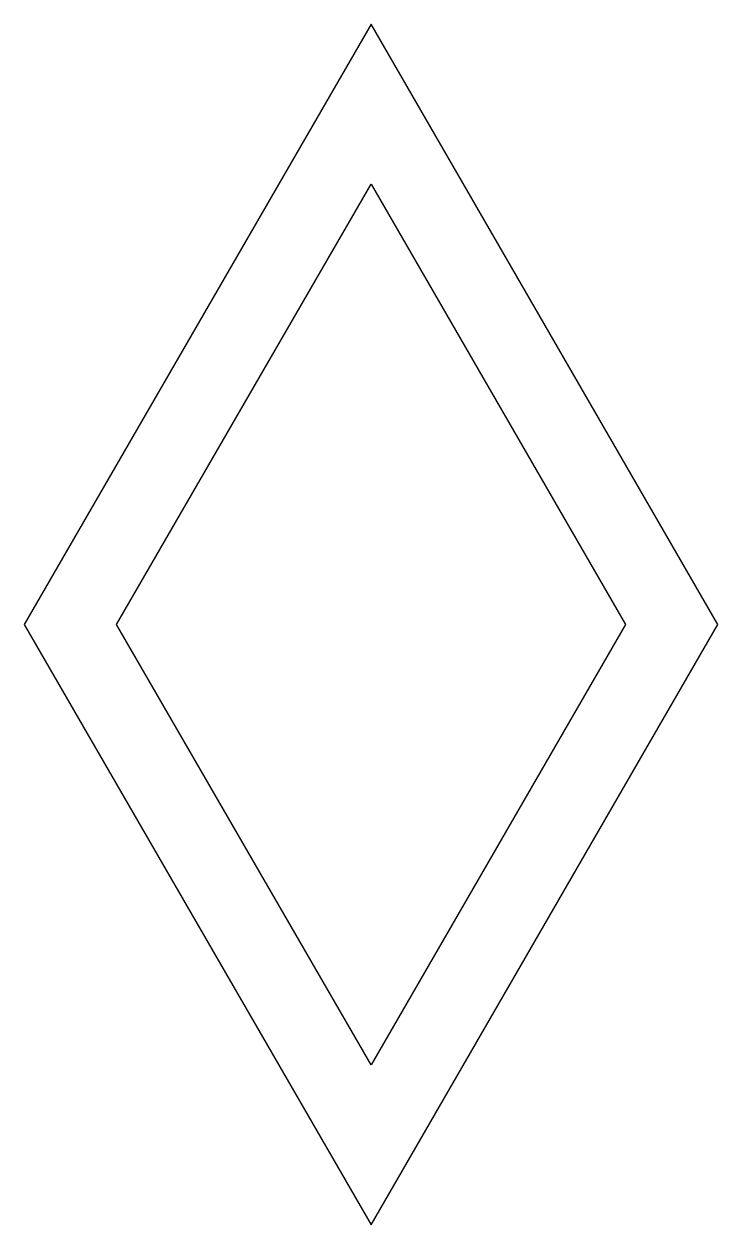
# Model space of a CAD drawing. Header units: feet. Extents: x -0.29 to 0.29, y -0.5 to 0.5.
import ezdxf

# ---------------------------------------------------------------- set-up
doc = ezdxf.new("R2010")
doc.units = ezdxf.units.FT
doc.header["$MEASUREMENT"] = 0

msp = doc.modelspace()

# ---------------------------------------------------------------- linework, layer by layer
at = {"elevation": 1.0001}
msp.add_lwpolyline([(0, -0.3667), (-0.2117, 0), (0, 0.3667), (0.2117, 0)], close=True, dxfattribs=at)
msp.add_3dface([(0, 0.5, 1), (-0.2887, 0, 1), (0, -0.5, 1), (0.2887, 0, 1)])
at = {"layer": 'Defpoints'}
msp.add_point((0, 0), dxfattribs=at)

doc.saveas('drawing.dxf')
